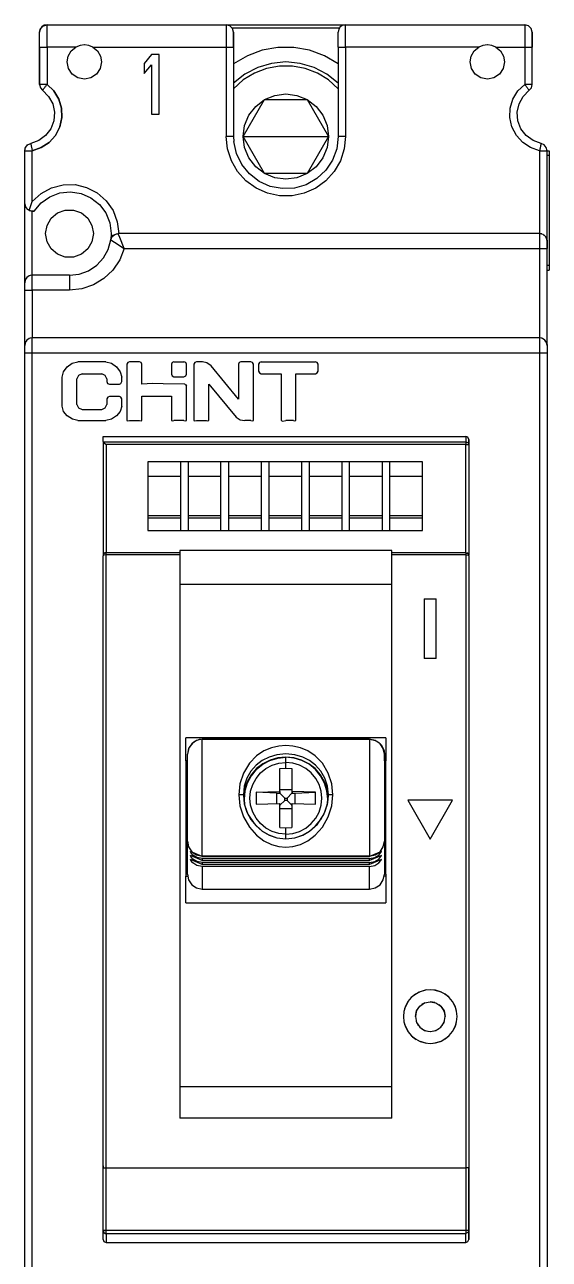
# Model space of a CAD drawing. Header units: millimetres. Extents: x 0 to 35, y 0 to 140.
# Drawn here: x 0 to 35.2, y 57.2 to 140 of the extents above; entities that cross this region are included whole.
import ezdxf

# ---------------------------------------------------------------- set-up
doc = ezdxf.new("R2010")
doc.units = ezdxf.units.MM

# ---------------------------------------------------------------- blocks, each defined once
blk = doc.blocks.new('CHINT_bea63aa660085c2e9acb152fd5084eff_FACE_0')
at = {"color": 141, "linetype": 'Continuous', "true_color": 0x40d9ff}
for p, q in [((13.9, 139.8), (21.1, 139.8)), ((3.706, 138.612), (3.706, 138.612)), ((4, 138.65), (3.989, 138.65)), ((4.308, 138.608), (4.294, 138.612)), ((21, 138.5), (21, 132.5)), ((30.706, 138.612), (30.706, 138.612)), ((31, 138.65), (30.989, 138.65)), ((31.308, 138.608), (31.294, 138.612)), ((34, 136), (34, 138.5)), ((34.5, 131.551), (34.5, 126)), ((0.304, 127.54), (0.5, 127.5)), ((0.5, 127.5), (0.636, 127.5)), ((0.5, 123.2), (0.5, 127.5)), ((34.5, 126), (6.262, 126)), ((34.645, 125.979), (34.5, 126)), ((34.861, 125.846), (34.783, 125.912)), ((34.971, 125.667), (34.895, 125.806)), ((35, 123.551), (35.15, 123.551)), ((0.217, 123.113), (0.108, 123.01)), ((0.5, 123.2), (0.356, 123.179)), ((3, 123.2), (0.5, 123.2)), ((0.116, 118.82), (0.212, 118.909)), ((34.611, 118.988), (34.611, 118.988)), ((34.861, 118.846), (34.783, 118.912)), ((34.971, 118.667), (34.895, 118.806)), ((35, 118.1), (35, 118)), ((5.443, 117.398), (3.563, 117.4)), ((6.853, 117.238), (6.853, 113.463)), ((7.693, 117.398), (7.023, 117.398)), ((7.853, 115.898), (7.853, 117.238)), ((9.833, 117.238), (9.833, 116.568)), ((10.003, 117.398), (10.673, 117.398)), ((10.843, 116.568), (10.843, 117.238)), ((11.343, 117.238), (11.343, 113.463)), ((11.903, 117.398), (11.503, 117.398)), ((15.153, 117.398), (14.483, 117.398)), ((15.323, 113.463), (15.323, 117.238)), ((15.673, 117.238), (15.673, 116.768)), ((15.843, 117.398), (19.493, 117.398)), ((19.653, 116.768), (19.653, 117.238)), ((2.503, 114.428), (2.503, 116.368)), ((3.503, 114.538), (3.503, 116.258)), ((3.843, 116.598), (5.173, 116.598)), ((5.503, 116.258), (5.503, 116.068)), ((5.673, 115.898), (6.343, 115.898)), ((6.503, 116.068), (6.503, 116.368)), ((10.003, 116.398), (10.673, 116.398)), ((6.343, 115.078), (5.673, 115.078)), ((10.843, 113.463), (10.84, 115.778)), ((5.503, 114.918), (5.503, 114.538)), ((6.503, 114.428), (6.503, 114.918)), ((3.563, 113.463), (5.443, 113.463)), ((3.843, 114.198), (5.173, 114.198)), ((7.023, 113.463), (7.693, 113.463)), ((10.673, 113.463), (10.003, 113.463)), ((11.503, 113.463), (12.173, 113.463)), ((15.153, 113.463), (14.753, 113.463)), ((18.003, 113.463), (17.5, 113.463)), ((10.45, 109.7), (8.25, 109.7)), ((13.15, 109.7), (10.95, 109.7)), ((15.85, 109.7), (13.65, 109.7)), ((18.55, 109.7), (16.35, 109.7)), ((21.25, 109.7), (19.05, 109.7)), ((23.95, 109.7), (21.75, 109.7)), ((26.65, 109.7), (24.45, 109.7)), ((8.25, 107.1), (10.45, 107.1)), ((10.45, 106.925), (8.25, 106.925)), ((10.95, 107.1), (13.15, 107.1)), ((13.15, 106.925), (10.95, 106.925)), ((13.65, 107.1), (15.85, 107.1)), ((15.85, 106.925), (13.65, 106.925)), ((16.35, 107.1), (18.55, 107.1)), ((18.55, 106.925), (16.35, 106.925)), ((19.05, 107.1), (21.25, 107.1)), ((21.25, 106.925), (19.05, 106.925)), ((21.75, 107.1), (23.95, 107.1)), ((23.95, 106.925), (21.75, 106.925)), ((24.45, 107.1), (26.65, 107.1)), ((26.65, 106.925), (24.45, 106.925)), ((5.309, 104.542), (5.266, 104.478)), ((29.691, 104.542), (29.627, 104.585)), ((29.743, 104.453), (29.734, 104.478)), ((24.6, 102.479), (10.4, 102.479)), ((26.775, 101.5), (27.575, 101.5)), ((27.575, 97.5), (26.775, 97.5)), ((24.2, 92.196), (10.8, 92.196)), ((11.9, 92.089), (23.1, 92.089)), ((23.1, 92.089), (11.9, 92.089)), ((24.1, 90.639), (24.1, 91.089)), ((17.9, 88.707), (17.1, 88.707)), ((16.872, 88.479), (17.08, 88.471)), ((16.872, 88.479), (16.872, 87.781)), ((17.423, 87.991), (17.1, 87.672)), ((17.423, 87.991), (17.423, 88.145)), ((17.423, 88.145), (17.577, 88.145)), ((17.577, 87.991), (17.423, 87.991)), ((17.577, 88.145), (17.577, 87.991)), ((17.9, 87.672), (17.577, 87.991)), ((17.92, 88.471), (18.128, 88.479)), ((18.128, 87.781), (18.128, 88.479)), ((20.35, 88.357), (20.35, 88.358)), ((17.1, 87.452), (17.9, 87.452)), ((10.9, 83.051), (10.9, 85.257)), ((24.1, 85.257), (24.1, 83.051)), ((10.9, 83.05), (10.8, 83.05)), ((24.2, 83.05), (24.1, 83.05)), ((10.8, 81.131), (24.2, 81.131)), ((27.48, 74.452), (27.177, 74.5)), ((27.938, 75.13), (27.435, 75.281)), ((28.363, 74.852), (28.152, 75.012)), ((25.667, 74.483), (25.449, 74.012)), ((26.808, 74.43), (26.59, 74.311)), ((28.901, 74.01), (28.686, 74.478)), ((25.449, 72.99), (25.664, 72.521)), ((26.225, 73.188), (26.371, 72.906)), ((27.978, 72.904), (28.125, 73.187)), ((28.682, 72.516), (28.901, 72.988)), ((25.99, 72.145), (26.237, 71.964)), ((26.589, 72.69), (26.873, 72.547)), ((27.013, 72.513), (27.211, 72.501)), ((27.476, 72.546), (27.759, 72.688)), ((26.408, 71.872), (26.922, 71.718)), ((10.4, 68.818), (24.6, 68.818)), ((24.6, 66.7), (10.4, 66.7)), ((5.25, 63.501), (5.25, 63.384)), ((29.75, 59.153), (29.75, 63.384))]:
    blk.add_line(p, q, dxfattribs=at)
for points in [[(1, 139.5), (1.067, 139.75), (1.25, 139.933), (1.5, 140)], [(1.5, 140), (1.309, 139.962), (1.146, 139.854), (1.038, 139.691), (1, 139.5)], [(1.5, 140), (13.5, 140), (21.5, 140), (33.5, 140)], [(1.5, 138.5), (1.5, 138.668), (1.5, 138.834), (1.5, 138.995), (1.5, 139.151), (1.5, 139.298), (1.5, 139.435), (1.5, 139.561), (1.5, 139.673), (1.5, 139.77), (1.5, 139.851), (1.5, 139.916), (1.5, 139.962), (1.5, 139.991), (1.5, 140)], [(14, 139.5), (13.933, 139.75), (13.75, 139.933), (13.5, 140)], [(13.5, 140), (13.5, 139.991), (13.5, 139.962), (13.5, 139.916), (13.5, 139.851), (13.5, 139.77), (13.5, 139.673), (13.5, 139.561), (13.5, 139.435), (13.5, 139.298), (13.5, 139.151), (13.5, 138.995), (13.5, 138.834), (13.5, 138.668), (13.5, 138.5)], [(21.5, 140), (21.309, 139.962), (21.146, 139.854), (21.038, 139.691), (21, 139.5)], [(21.5, 138.5), (21.5, 138.668), (21.5, 138.834), (21.5, 138.995), (21.5, 139.151), (21.5, 139.298), (21.5, 139.435), (21.5, 139.561), (21.5, 139.673), (21.5, 139.77), (21.5, 139.851), (21.5, 139.916), (21.5, 139.962), (21.5, 139.991), (21.5, 140)], [(34, 139.5), (33.933, 139.75), (33.75, 139.933), (33.5, 140)], [(33.5, 140), (33.5, 139.991), (33.5, 139.962), (33.5, 139.916), (33.5, 139.851), (33.5, 139.77), (33.5, 139.673), (33.5, 139.561), (33.5, 139.435), (33.5, 139.298), (33.5, 139.151), (33.5, 138.995), (33.5, 138.834), (33.5, 138.668), (33.5, 138.5)], [(1, 138.5), (1, 136), (1, 139.5)], [(1, 138.5), (1, 138.612), (1, 138.723), (1, 138.83), (1, 138.934), (1, 139.032), (1, 139.124), (1, 139.207), (1, 139.282), (1, 139.347), (1, 139.401), (1, 139.444), (1, 139.475), (1, 139.494), (1, 139.5)], [(1, 138.5), (1, 138.883), (1, 139.207), (1, 139.424), (1, 139.5)], [(14, 139.5), (14, 139.494), (14, 139.475), (14, 139.444), (14, 139.401), (14, 139.347), (14, 139.282), (14, 139.207), (14, 139.123), (14, 139.032), (14, 138.934), (14, 138.83), (14, 138.723), (14, 138.612), (14, 138.5)], [(14, 138.5), (14, 138.868), (14, 139.009), (14, 139.119), (14, 139.4), (14, 139.475), (14, 139.5)], [(21, 138.5), (21, 138.612), (21, 138.723), (21, 138.83), (21, 138.934), (21, 139.032), (21, 139.124), (21, 139.207), (21, 139.282), (21, 139.347), (21, 139.401), (21, 139.444), (21, 139.475), (21, 139.494), (21, 139.5)], [(21, 138.5), (21, 138.883), (21, 139.207), (21, 139.424), (21, 139.5)], [(34, 139.5), (34, 139.5), (34, 139.5), (34, 139.5), (33.999, 139.5), (33.999, 139.5), (33.999, 139.5), (33.998, 139.5), (33.998, 139.5), (33.997, 139.5), (33.997, 139.5), (33.996, 139.5), (33.995, 139.5), (33.995, 139.5), (33.994, 139.5)], [(34, 139.5), (34, 139.494), (34, 139.475), (34, 139.444), (34, 139.401), (34, 139.347), (34, 139.282), (34, 139.207), (34, 139.123), (34, 139.032), (34, 138.934), (34, 138.83), (34, 138.723), (34, 138.612), (34, 138.5)], [(34, 138.5), (34, 138.879), (34, 139.202), (34, 139.422), (34, 139.5)], [(1, 138.5), (1.038, 138.5), (1.146, 138.5), (1.5, 138.5)], [(3.432, 138.5), (1.5, 138.5), (1.5, 136)], [(2.85, 137.5), (2.92, 137.896), (3.123, 138.243), (3.432, 138.5)], [(4.568, 138.5), (4.294, 138.612), (4, 138.65), (3.706, 138.612), (3.432, 138.5)], [(4.568, 138.5), (13.5, 138.5), (13.5, 132.5)], [(4.568, 138.5), (4.877, 138.243), (5.08, 137.896), (5.15, 137.5)], [(13.5, 138.5), (13.854, 138.5), (13.962, 138.5), (14, 138.5)], [(14, 138.5), (14, 132.5), (14.015, 132.171)], [(21, 137.373), (20.082, 137.916), (19.083, 138.288), (18.033, 138.476), (16.967, 138.476), (15.917, 138.288), (14.918, 137.916), (14, 137.373)], [(21, 138.5), (21.003, 138.5), (21.013, 138.5), (21.028, 138.5), (21.05, 138.5), (21.077, 138.5), (21.109, 138.5), (21.146, 138.5), (21.188, 138.5), (21.234, 138.5), (21.283, 138.5), (21.335, 138.5), (21.389, 138.5), (21.444, 138.5), (21.5, 138.5)], [(30.432, 138.5), (21.5, 138.5), (21.5, 132.5)], [(29.85, 137.5), (29.92, 137.896), (30.123, 138.243), (30.432, 138.5)], [(31.568, 138.5), (31.294, 138.612), (31, 138.65), (30.706, 138.612), (30.432, 138.5)], [(31.568, 138.5), (33.5, 138.5), (33.5, 136)], [(31.568, 138.5), (31.877, 138.243), (32.08, 137.896), (32.15, 137.5)], [(33.5, 138.5), (33.854, 138.5), (33.962, 138.5), (34, 138.5)], [(5.15, 137.5), (5.062, 137.06), (4.813, 136.687), (4.44, 136.438), (4, 136.35), (3.56, 136.438), (3.187, 136.687), (2.938, 137.06), (2.85, 137.5)], [(8.5, 134), (9, 134), (9, 138), (8.5, 138), (8, 137.404), (8, 136.723), (8.5, 137.319), (8.5, 134)], [(21, 136.071), (20.247, 136.678), (19.39, 137.129), (18.463, 137.406), (17.5, 137.5), (16.537, 137.406), (15.61, 137.129), (14.753, 136.678), (14, 136.071)], [(32.15, 137.5), (32.062, 137.06), (31.813, 136.687), (31.44, 136.438), (31, 136.35), (30.56, 136.438), (30.187, 136.687), (29.938, 137.06), (29.85, 137.5)], [(21, 135.711), (20.353, 136.298), (19.61, 136.756), (18.795, 137.07), (17.937, 137.23), (17.063, 137.23), (16.205, 137.07), (15.39, 136.756), (14.647, 136.298), (14, 135.711)], [(0.5, 131.551), (1.102, 131.756), (1.633, 132.107), (2.058, 132.58), (2.35, 133.146), (2.489, 133.767), (2.467, 134.403), (2.286, 135.012), (1.956, 135.557), (1.5, 136)], [(1.5, 136), (1.956, 135.557), (2.286, 135.012), (2.467, 134.403), (2.489, 133.767), (2.35, 133.146), (2.058, 132.58), (1.633, 132.107), (1.102, 131.756), (0.5, 131.551)], [(1.5, 136), (1.444, 136), (1.389, 136), (1.335, 136), (1.283, 136), (1.234, 136), (1.188, 136), (1.146, 136), (1.109, 136), (1.077, 136), (1.05, 136), (1.028, 136), (1.013, 136), (1.003, 136), (1, 136)], [(1, 136), (1.053, 135.776), (1.2, 135.6)], [(1.2, 135.6), (1.202, 135.603), (1.208, 135.61), (1.217, 135.622), (1.23, 135.64), (1.246, 135.661), (1.265, 135.687), (1.288, 135.717), (1.313, 135.751), (1.34, 135.787), (1.37, 135.826), (1.401, 135.868), (1.433, 135.911), (1.466, 135.955), (1.5, 136)], [(34.5, 131.551), (33.898, 131.756), (33.367, 132.107), (32.942, 132.58), (32.65, 133.146), (32.511, 133.767), (32.533, 134.403), (32.714, 135.012), (33.044, 135.557), (33.5, 136)], [(34, 136), (33.997, 136), (33.987, 136), (33.972, 136), (33.95, 136), (33.923, 136), (33.891, 136), (33.854, 136), (33.812, 136), (33.766, 136), (33.717, 136), (33.665, 136), (33.611, 136), (33.556, 136), (33.5, 136)], [(33.5, 136), (33.534, 135.955), (33.567, 135.911), (33.599, 135.868), (33.63, 135.826), (33.66, 135.787), (33.687, 135.751), (33.712, 135.717), (33.735, 135.687), (33.754, 135.661), (33.77, 135.64), (33.783, 135.622), (33.792, 135.61), (33.798, 135.603), (33.8, 135.6)], [(33.8, 135.6), (33.947, 135.776), (34, 136)], [(1.2, 135.6), (1.604, 135.195), (1.877, 134.692), (1.996, 134.132), (1.951, 133.561), (1.747, 133.027), (1.4, 132.572), (0.939, 132.234), (0.4, 132.04)], [(14.64, 132.5), (16.07, 134.977), (18.93, 134.977), (20.36, 132.5)], [(14.64, 132.5), (14.737, 133.24), (15.023, 133.93), (15.478, 134.522), (16.07, 134.977)], [(16.07, 134.977), (16.76, 135.263), (17.5, 135.36), (18.24, 135.263), (18.93, 134.977)], [(18.93, 134.977), (19.522, 134.522), (19.977, 133.93), (20.263, 133.24), (20.36, 132.5)], [(34.6, 132.04), (34.061, 132.234), (33.6, 132.572), (33.253, 133.027), (33.049, 133.561), (33.004, 134.132), (33.123, 134.692), (33.396, 135.195), (33.8, 135.6)], [(21.5, 132.5), (21.413, 131.668), (21.154, 130.873), (20.736, 130.149), (20.177, 129.527), (19.5, 129.036), (18.736, 128.696), (17.918, 128.522), (17.082, 128.522), (16.264, 128.696), (15.5, 129.036), (14.823, 129.527), (14.264, 130.149), (13.846, 130.873), (13.587, 131.668), (13.5, 132.5)], [(14, 132.5), (13.997, 132.5), (13.987, 132.5), (13.972, 132.5), (13.95, 132.5), (13.923, 132.5), (13.891, 132.5), (13.854, 132.5), (13.812, 132.5), (13.766, 132.5), (13.717, 132.5), (13.665, 132.5), (13.611, 132.5), (13.556, 132.5), (13.5, 132.5)], [(21, 132.5), (20.904, 131.687), (20.622, 130.918), (20.17, 130.236), (19.571, 129.678), (18.859, 129.274), (18.072, 129.047), (17.255, 129.009), (16.45, 129.161), (15.703, 129.496), (15.055, 129.996), (14.54, 130.632), (14.187, 131.371), (14.015, 132.171)], [(20.36, 132.5), (18.93, 130.023), (16.07, 130.023), (14.64, 132.5)], [(14.64, 132.5), (17.5, 132.5), (20.36, 132.5)], [(16.07, 130.023), (15.478, 130.478), (15.023, 131.07), (14.737, 131.76), (14.64, 132.5)], [(20.36, 132.5), (20.263, 131.76), (19.977, 131.07), (19.522, 130.478), (18.93, 130.023)], [(21.5, 132.5), (21.444, 132.5), (21.389, 132.5), (21.335, 132.5), (21.283, 132.5), (21.234, 132.5), (21.188, 132.5), (21.146, 132.5), (21.109, 132.5), (21.077, 132.5), (21.05, 132.5), (21.028, 132.5), (21.013, 132.5), (21.003, 132.5), (21, 132.5)], [(0, 131.551), (0.051, 131.771), (0.194, 131.946), (0.4, 132.04)], [(0, 131.551), (0.029, 131.718), (0.113, 131.867), (0.241, 131.978), (0.4, 132.04)], [(0.4, 132.04), (0.401, 132.037), (0.403, 132.028), (0.406, 132.013), (0.41, 131.992), (0.415, 131.965), (0.422, 131.934), (0.429, 131.897), (0.438, 131.856), (0.447, 131.811), (0.457, 131.763), (0.467, 131.712), (0.478, 131.66), (0.489, 131.605), (0.5, 131.551)], [(34.6, 132.04), (34.599, 132.037), (34.597, 132.028), (34.594, 132.013), (34.59, 131.992), (34.585, 131.965), (34.578, 131.934), (34.571, 131.897), (34.562, 131.856), (34.553, 131.811), (34.543, 131.763), (34.533, 131.712), (34.522, 131.66), (34.511, 131.605), (34.5, 131.551)], [(35, 131.551), (34.949, 131.771), (34.806, 131.946), (34.6, 132.04)], [(0.02, 118.641), (0, 118.5), (0, 122.2), (0, 122.2), (0, 122.7), (0, 128), (0, 131.551), (0, 131.551)], [(0, 131.551), (0.038, 131.551), (0.146, 131.551), (0.5, 131.551)], [(0.5, 127.5), (0.304, 127.54), (0.5, 128.154), (0.5, 131.551)], [(0.5, 131.551), (0.5, 131.551), (0.5, 131.551), (0.5, 131.551), (0.5, 131.551), (0.5, 131.551), (0.5, 131.551)], [(34.5, 131.551), (34.556, 131.551), (34.611, 131.551), (34.665, 131.551), (34.717, 131.551), (34.766, 131.551), (34.812, 131.551), (34.854, 131.551), (34.891, 131.551), (34.923, 131.551), (34.95, 131.551), (34.972, 131.551), (34.987, 131.551), (34.997, 131.551), (35, 131.551)], [(34.979, 125.643), (35, 125.5), (35, 131.551), (35.15, 131.551)], [(35, 131.251), (35.15, 131.251), (35.15, 123.851), (35, 123.851)], [(35.15, 131.551), (35.15, 131.549), (35.15, 131.543), (35.15, 131.534), (35.15, 131.521), (35.15, 131.505), (35.15, 131.485), (35.15, 131.463), (35.15, 131.438), (35.15, 131.41), (35.15, 131.381), (35.15, 131.35), (35.15, 131.317), (35.15, 131.284), (35.15, 131.251)], [(18.93, 130.023), (18.24, 129.737), (17.5, 129.64), (16.76, 129.737), (16.07, 130.023)], [(0.5, 128.154), (1.092, 128.692), (1.796, 129.072), (2.571, 129.272), (3.371, 129.279), (4.149, 129.094), (4.86, 128.726), (5.461, 128.198), (5.918, 127.542), (6.203, 126.794), (6.3, 126)], [(0.636, 127.5), (1.096, 128.053), (1.682, 128.47), (2.355, 128.725), (3.07, 128.799), (3.781, 128.689), (4.44, 128.401), (5.005, 127.955), (5.436, 127.38), (5.708, 126.713), (5.8, 126)], [(0.304, 127.54), (0.088, 127.717), (0, 128)], [(0, 128), (0.06, 127.763), (0.212, 127.591)], [(0.636, 127.5), (0.598, 127.5), (0.5, 127.5)], [(1.4, 126), (1.496, 126.547), (1.774, 127.028), (2.2, 127.386), (2.722, 127.576), (3.278, 127.576), (3.8, 127.386), (4.226, 127.028), (4.504, 126.547), (4.6, 126)], [(4.6, 126), (4.504, 125.453), (4.226, 124.972), (3.8, 124.614), (3.278, 124.424), (2.722, 124.424), (2.2, 124.614), (1.774, 124.972), (1.496, 125.453), (1.4, 126)], [(5.8, 126), (5.768, 125.576), (5.813, 125.721)], [(5.768, 125.576), (5.795, 125.68), (5.936, 125.88), (6.156, 125.989), (6.262, 126)], [(5.768, 125.576), (5.856, 125.793), (6.034, 125.945), (6.262, 126)], [(6.666, 125), (6.378, 125.725), (6.292, 125.93), (6.262, 126)], [(35, 125.5), (34.933, 125.75), (34.75, 125.933), (34.5, 126)], [(34.5, 126), (34.5, 125.994), (34.5, 125.975), (34.5, 125.944), (34.5, 125.901), (34.5, 125.847), (34.5, 125.782), (34.5, 125.707), (34.5, 125.623), (34.5, 125.532), (34.5, 125.434), (34.5, 125.33), (34.5, 125.223), (34.5, 125.112), (34.5, 125)], [(3, 123.2), (3.656, 123.278), (4.275, 123.507), (4.824, 123.875), (5.271, 124.362), (5.591, 124.939), (5.768, 125.576)], [(6.666, 125), (6.364, 124.233), (5.904, 123.549), (5.307, 122.98), (4.601, 122.554), (3.82, 122.289), (3, 122.2)], [(5.768, 125.576), (5.833, 125.539), (6.024, 125.428), (6.666, 125)], [(6.666, 125), (34.5, 125), (34.5, 119)], [(34.5, 125), (34.854, 125), (34.962, 125), (35, 125)], [(34.979, 118.643), (35, 118.5), (35, 125), (35, 125)], [(35, 125.5), (35, 125.497), (35, 125.487), (35, 125.472), (35, 125.45), (35, 125.423), (35, 125.391), (35, 125.354), (35, 125.312), (35, 125.266), (35, 125.217), (35, 125.165), (35, 125.111), (35, 125.056), (35, 125)], [(35, 125), (35, 125.354), (35, 125.462), (35, 125.5)], [(35.15, 123.851), (35.15, 123.817), (35.15, 123.784), (35.15, 123.751), (35.15, 123.72), (35.15, 123.691), (35.15, 123.663), (35.15, 123.638), (35.15, 123.616), (35.15, 123.596), (35.15, 123.58), (35.15, 123.567), (35.15, 123.558), (35.15, 123.552), (35.15, 123.551)], [(0.5, 123.2), (0.309, 123.162), (0.146, 123.054), (0.038, 122.891), (0, 122.7)], [(0.105, 123.006), (0.029, 122.867), (0, 122.7)], [(0, 122.2), (0, 122.256), (0, 122.311), (0, 122.365), (0, 122.417), (0, 122.466), (0, 122.512), (0, 122.554), (0, 122.591), (0, 122.623), (0, 122.65), (0, 122.672), (0, 122.687), (0, 122.697), (0, 122.7)], [(0, 122.2), (0, 122.554), (0, 122.663), (0, 122.7)], [(0.5, 122.2), (0.5, 122.312), (0.5, 122.423), (0.5, 122.53), (0.5, 122.634), (0.5, 122.732), (0.5, 122.823), (0.5, 122.907), (0.5, 122.982), (0.5, 123.047), (0.5, 123.101), (0.5, 123.144), (0.5, 123.175), (0.5, 123.194), (0.5, 123.2)], [(3, 123.2), (3, 123.194), (3, 123.175), (3, 123.144), (3, 123.101), (3, 123.047), (3, 122.982), (3, 122.907), (3, 122.823), (3, 122.732), (3, 122.634), (3, 122.53), (3, 122.423), (3, 122.312), (3, 122.2)], [(0, 122.2), (0.038, 122.2), (0.146, 122.2), (0.5, 122.2)], [(3, 122.2), (0.5, 122.2), (0.5, 119)], [(0.5, 119), (0.309, 118.962), (0.146, 118.854), (0.038, 118.691), (0, 118.5)], [(0, 118), (0, 118.056), (0, 118.111), (0, 118.165), (0, 118.217), (0, 118.266), (0, 118.312), (0, 118.354), (0, 118.391), (0, 118.423), (0, 118.45), (0, 118.472), (0, 118.487), (0, 118.497), (0, 118.5)], [(0, 118), (0, 118.354), (0, 118.462), (0, 118.5)], [(34.645, 118.979), (34.5, 119), (0.5, 119), (0.359, 118.98)], [(0.5, 118), (0.5, 118.112), (0.5, 118.223), (0.5, 118.33), (0.5, 118.434), (0.5, 118.532), (0.5, 118.623), (0.5, 118.707), (0.5, 118.782), (0.5, 118.847), (0.5, 118.901), (0.5, 118.944), (0.5, 118.975), (0.5, 118.994), (0.5, 119)], [(35, 118.5), (34.962, 118.691), (34.854, 118.854), (34.691, 118.962), (34.5, 119)], [(34.5, 119), (34.5, 118.994), (34.5, 118.975), (34.5, 118.944), (34.5, 118.901), (34.5, 118.847), (34.5, 118.782), (34.5, 118.707), (34.5, 118.623), (34.5, 118.532), (34.5, 118.434), (34.5, 118.33), (34.5, 118.223), (34.5, 118.112), (34.5, 118)], [(35, 118.5), (35, 118.497), (35, 118.487), (35, 118.472), (35, 118.45), (35, 118.423), (35, 118.391), (35, 118.354), (35, 118.312), (35, 118.266), (35, 118.217), (35, 118.165), (35, 118.111), (35, 118.056), (35, 118)], [(0, 22), (0, 118), (0, 118)], [(0, 118), (0.038, 118), (0.146, 118), (0.5, 118)], [(0.5, 118), (34.5, 118), (34.5, 22), (0.5, 22), (0.5, 118)], [(34.5, 118), (34.556, 118), (34.611, 118), (34.665, 118), (34.717, 118), (34.766, 118), (34.812, 118), (34.854, 118), (34.891, 118), (34.923, 118), (34.95, 118), (34.972, 118), (34.987, 118), (34.997, 118), (35, 118)], [(35, 118), (35, 22), (35, 22), (35, 17.8), (35, 17.8), (35, 21.5), (34.98, 21.359)], [(2.503, 116.368), (2.6, 116.737), (2.849, 117.069), (3.19, 117.308), (3.563, 117.4)], [(5.443, 117.398), (5.817, 117.306), (6.158, 117.067), (6.407, 116.736), (6.503, 116.368)], [(7.023, 117.398), (6.909, 117.347), (6.853, 117.238)], [(7.853, 117.238), (7.801, 117.346), (7.693, 117.398)], [(10.003, 117.398), (9.889, 117.347), (9.833, 117.238)], [(10.843, 117.238), (10.787, 117.347), (10.673, 117.398)], [(11.503, 117.398), (11.395, 117.346), (11.343, 117.238)], [(12.483, 117.128), (12.208, 117.331), (11.903, 117.398)], [(14.323, 117.238), (14.323, 114.888), (12.483, 117.128)], [(14.483, 117.398), (14.375, 117.346), (14.323, 117.238)], [(15.323, 117.238), (15.267, 117.346), (15.153, 117.398)], [(15.843, 117.398), (15.729, 117.347), (15.673, 117.238)], [(15.673, 116.768), (15.728, 116.653), (15.843, 116.598)], [(19.653, 117.238), (19.601, 117.346), (19.493, 117.398)], [(19.493, 116.598), (19.602, 116.653), (19.653, 116.768)], [(3.843, 116.598), (3.613, 116.488), (3.503, 116.258)], [(5.503, 116.258), (5.397, 116.487), (5.173, 116.598)], [(5.503, 116.068), (5.558, 115.952), (5.673, 115.898)], [(6.343, 115.898), (6.452, 115.953), (6.503, 116.068)], [(10.723, 115.898), (9.288, 115.933), (8.57, 115.943), (7.853, 115.898)], [(9.833, 116.568), (9.888, 116.452), (10.003, 116.398)], [(10.673, 116.398), (10.788, 116.453), (10.843, 116.568)], [(10.723, 115.898), (10.803, 115.859), (10.84, 115.778)], [(12.343, 113.463), (12.343, 115.908), (14.173, 113.678)], [(15.843, 116.598), (17.173, 116.598), (17.173, 113.463)], [(18.163, 113.463), (18.163, 116.598), (19.493, 116.598)], [(5.673, 115.078), (5.559, 115.027), (5.503, 114.918)], [(6.503, 114.918), (6.451, 115.025), (6.343, 115.078)], [(7.853, 113.463), (7.853, 115.098), (9.833, 115.098), (9.833, 113.463)], [(3.563, 113.463), (3.196, 113.547), (2.854, 113.766), (2.602, 114.075), (2.503, 114.428)], [(3.503, 114.538), (3.613, 114.308), (3.843, 114.198)], [(5.173, 114.198), (5.397, 114.308), (5.503, 114.538)], [(6.503, 114.428), (6.405, 114.075), (6.152, 113.766), (5.81, 113.547), (5.443, 113.463)], [(6.853, 113.463), (6.917, 113.442), (7.023, 113.463)], [(7.693, 113.463), (7.793, 113.443), (7.853, 113.463)], [(9.833, 113.463), (9.897, 113.442), (10.003, 113.463)], [(10.673, 113.463), (10.779, 113.442), (10.843, 113.463)], [(11.343, 113.463), (11.403, 113.443), (11.503, 113.463)], [(12.173, 113.463), (12.279, 113.442), (12.343, 113.463)], [(14.173, 113.678), (14.435, 113.511), (14.753, 113.463)], [(15.153, 113.463), (15.259, 113.442), (15.323, 113.463)], [(17.173, 113.463), (17.296, 113.422), (17.5, 113.463)], [(18.003, 113.463), (18.103, 113.443), (18.163, 113.463)], [(5.25, 112.054), (5.25, 112.402), (29.55, 112.402), (29.55, 112.04)], [(5.25, 112.054), (5.25, 104.453), (5.257, 104.453)], [(5.25, 112.054), (5.257, 112.04), (29.55, 112.04)], [(5.257, 112.04), (5.328, 111.969), (5.45, 111.847)], [(29.55, 104.6), (29.55, 111.847), (5.45, 111.847), (5.45, 104.6)], [(29.75, 112.195), (29.692, 112.341), (29.55, 112.402)], [(29.55, 112.04), (29.691, 111.983), (29.75, 111.847)], [(29.55, 112.04), (29.55, 112.034), (29.55, 112.027), (29.55, 112.018), (29.55, 112.007), (29.55, 111.996), (29.55, 111.983), (29.55, 111.968), (29.55, 111.953), (29.55, 111.937), (29.55, 111.92), (29.55, 111.902), (29.55, 111.884), (29.55, 111.865), (29.55, 111.847)], [(29.55, 111.847), (29.554, 111.847), (29.557, 111.847), (29.561, 111.847), (29.564, 111.847), (29.568, 111.847), (29.572, 111.847), (29.575, 111.847), (29.579, 111.847), (29.582, 111.847), (29.586, 111.847), (29.59, 111.847), (29.593, 111.847), (29.597, 111.847), (29.6, 111.847)], [(29.6, 111.847), (29.618, 111.847), (29.635, 111.847), (29.652, 111.847), (29.668, 111.847), (29.682, 111.847), (29.696, 111.847), (29.708, 111.847), (29.719, 111.847), (29.728, 111.847), (29.736, 111.847), (29.742, 111.847), (29.746, 111.847), (29.749, 111.847), (29.75, 111.847)], [(29.75, 111.847), (29.75, 104.453), (29.743, 104.453)], [(29.75, 111.847), (29.75, 112.195), (29.75, 104.453)], [(26.65, 110.7), (8.25, 110.7), (8.25, 106.1), (26.65, 106.1), (26.65, 110.7)], [(10.45, 110.7), (10.45, 108.4), (10.45, 106.1)], [(10.95, 110.7), (10.95, 108.4), (10.95, 106.1)], [(13.15, 106.1), (13.15, 108.4), (13.15, 110.7)], [(13.65, 110.7), (13.65, 108.4), (13.65, 106.1)], [(15.85, 110.7), (15.85, 108.4), (15.85, 106.1)], [(16.35, 110.7), (16.35, 108.4), (16.35, 106.1)], [(18.55, 110.7), (18.55, 108.4), (18.55, 106.1)], [(19.05, 110.7), (19.05, 108.4), (19.05, 106.1)], [(21.25, 110.7), (21.25, 108.4), (21.25, 106.1)], [(21.75, 110.7), (21.75, 108.4), (21.75, 106.1)], [(23.95, 110.7), (23.95, 108.4), (23.95, 106.1)], [(24.45, 110.7), (24.45, 108.4), (24.45, 106.1)], [(5.394, 104.592), (5.29, 104.52), (5.25, 104.4)], [(10.4, 104.458), (5.45, 104.458), (5.309, 104.441), (5.25, 104.4)], [(5.25, 63.384), (5.25, 66.244), (5.25, 69.135), (5.25, 72.053), (5.25, 74.993), (5.25, 77.948), (5.25, 80.915), (5.25, 83.887), (5.25, 86.86), (5.25, 89.827), (5.25, 92.784), (5.25, 95.725), (5.25, 98.644), (5.25, 101.538), (5.25, 104.4)], [(5.374, 104.585), (5.45, 104.6), (5.394, 104.592)], [(29.55, 104.6), (24.6, 104.6), (24.6, 104.743), (10.4, 104.743), (10.4, 104.6), (5.45, 104.6)], [(5.45, 104.458), (5.45, 104.475), (5.45, 104.492), (5.45, 104.508), (5.45, 104.523), (5.45, 104.536), (5.45, 104.549), (5.45, 104.561), (5.45, 104.571), (5.45, 104.58), (5.45, 104.587), (5.45, 104.593), (5.45, 104.597), (5.45, 104.599), (5.45, 104.6)], [(5.45, 84), (5.45, 85.483), (5.45, 86.965), (5.45, 88.445), (5.45, 89.924), (5.45, 91.4), (5.45, 92.873), (5.45, 94.342), (5.45, 95.806), (5.45, 97.265), (5.45, 98.718), (5.45, 100.164), (5.45, 101.604), (5.45, 103.035), (5.45, 104.458)], [(10.4, 104.6), (10.4, 104.599), (10.4, 104.597), (10.4, 104.593), (10.4, 104.587), (10.4, 104.58), (10.4, 104.571), (10.4, 104.561), (10.4, 104.549), (10.4, 104.536), (10.4, 104.523), (10.4, 104.508), (10.4, 104.492), (10.4, 104.475), (10.4, 104.458)], [(10.4, 104.458), (10.4, 103.035), (10.4, 101.604), (10.4, 100.164), (10.4, 98.718), (10.4, 97.265), (10.4, 95.806), (10.4, 94.342), (10.4, 92.873), (10.4, 91.4), (10.4, 89.924), (10.4, 88.445), (10.4, 86.965), (10.4, 85.483), (10.4, 84)], [(24.6, 104.458), (24.6, 104.475), (24.6, 104.492), (24.6, 104.508), (24.6, 104.523), (24.6, 104.536), (24.6, 104.549), (24.6, 104.561), (24.6, 104.571), (24.6, 104.58), (24.6, 104.587), (24.6, 104.593), (24.6, 104.597), (24.6, 104.599), (24.6, 104.6)], [(29.606, 104.456), (29.55, 104.458), (24.6, 104.458)], [(24.6, 84), (24.6, 85.483), (24.6, 86.965), (24.6, 88.445), (24.6, 89.924), (24.6, 91.4), (24.6, 92.873), (24.6, 94.342), (24.6, 95.806), (24.6, 97.265), (24.6, 98.718), (24.6, 100.164), (24.6, 101.604), (24.6, 103.035), (24.6, 104.458)], [(29.55, 104.6), (29.691, 104.541), (29.75, 104.4), (29.75, 104.4)], [(29.55, 104.6), (29.55, 104.599), (29.55, 104.597), (29.55, 104.593), (29.55, 104.587), (29.55, 104.58), (29.55, 104.571), (29.55, 104.561), (29.55, 104.549), (29.55, 104.536), (29.55, 104.523), (29.55, 104.508), (29.55, 104.492), (29.55, 104.475), (29.55, 104.458)], [(29.55, 104.458), (29.55, 103.035), (29.55, 101.604), (29.55, 100.164), (29.55, 98.718), (29.55, 97.265), (29.55, 95.806), (29.55, 94.342), (29.55, 92.873), (29.55, 91.4), (29.55, 89.924), (29.55, 88.445), (29.55, 86.965), (29.55, 85.483), (29.55, 84)], [(29.606, 104.456), (29.71, 104.435), (29.75, 104.4)], [(29.75, 104.4), (29.75, 101.538), (29.75, 98.644), (29.75, 95.725), (29.75, 92.784), (29.75, 89.827), (29.75, 86.86), (29.75, 83.887), (29.75, 80.915), (29.75, 77.948), (29.75, 74.993), (29.75, 72.053), (29.75, 69.135), (29.75, 66.244), (29.75, 63.384)], [(26.775, 101.5), (26.775, 101.216), (26.775, 100.932), (26.775, 100.647), (26.775, 100.363), (26.775, 100.078), (26.775, 99.792), (26.775, 99.507), (26.775, 99.221), (26.775, 98.935), (26.775, 98.648), (26.775, 98.361), (26.775, 98.075), (26.775, 97.787), (26.775, 97.5)], [(27.575, 97.5), (27.575, 97.787), (27.575, 98.075), (27.575, 98.361), (27.575, 98.648), (27.575, 98.935), (27.575, 99.221), (27.575, 99.507), (27.575, 99.792), (27.575, 100.078), (27.575, 100.363), (27.575, 100.647), (27.575, 100.932), (27.575, 101.216), (27.575, 101.5)], [(10.8, 90.639), (10.8, 90.675), (10.8, 90.724), (10.8, 90.788), (10.8, 90.864), (10.8, 90.954), (10.8, 91.055), (10.8, 91.168), (10.8, 91.291), (10.8, 91.424), (10.8, 91.565), (10.8, 91.714), (10.8, 91.87), (10.8, 92.031), (10.8, 92.196)], [(11.9, 92.089), (11.69, 92.067), (11.439, 91.977), (11.263, 91.86), (10.995, 91.515), (10.9, 91.089)], [(11.9, 92.089), (11.517, 92.012), (11.193, 91.796), (10.976, 91.471), (10.9, 91.089)], [(11.9, 84.261), (11.9, 84.427), (11.9, 84.772), (11.9, 85.277), (11.9, 85.919), (11.9, 86.667), (11.9, 87.487), (11.9, 88.339), (11.9, 89.183), (11.9, 89.979), (11.9, 90.689), (11.9, 91.279), (11.9, 91.722), (11.9, 91.996), (11.9, 92.089)], [(11.9, 92.089), (11.9, 92.089), (11.9, 92.089), (11.9, 92.089), (11.9, 92.089), (11.9, 92.089), (11.9, 92.089), (11.9, 92.089), (11.9, 92.089), (11.9, 92.089), (11.9, 92.089), (11.9, 92.089), (11.9, 92.089), (11.9, 92.089), (11.9, 92.089)], [(23.1, 92.089), (23.326, 92.063), (23.54, 91.987), (23.719, 91.875), (23.879, 91.716), (24, 91.526), (24.075, 91.313), (24.1, 91.089)], [(23.1, 92.089), (23.1, 92.089), (23.1, 92.089), (23.1, 92.089), (23.1, 92.089), (23.1, 92.089), (23.1, 92.089), (23.1, 92.089), (23.1, 92.089), (23.1, 92.089), (23.1, 92.089), (23.1, 92.089), (23.1, 92.089), (23.1, 92.089), (23.1, 92.089)], [(23.1, 92.089), (23.1, 91.996), (23.1, 91.722), (23.1, 91.279), (23.1, 90.689), (23.1, 89.979), (23.1, 89.183), (23.1, 88.339), (23.1, 87.487), (23.1, 86.667), (23.1, 85.919), (23.1, 85.277), (23.1, 84.772), (23.1, 84.427), (23.1, 84.261)], [(24.1, 91.089), (24.024, 91.471), (23.807, 91.796), (23.483, 92.012), (23.1, 92.089)], [(24.2, 92.196), (24.2, 92.031), (24.2, 91.87), (24.2, 91.714), (24.2, 91.565), (24.2, 91.424), (24.2, 91.291), (24.2, 91.168), (24.2, 91.055), (24.2, 90.954), (24.2, 90.864), (24.2, 90.788), (24.2, 90.724), (24.2, 90.675), (24.2, 90.639)], [(10.9, 85.257), (10.9, 85.381), (10.9, 85.637), (10.9, 86.014), (10.9, 86.492), (10.9, 87.05), (10.9, 87.661), (10.9, 88.295), (10.9, 88.924), (10.9, 89.517), (10.9, 90.046), (10.9, 90.486), (10.9, 90.816), (10.9, 91.02), (10.9, 91.089)], [(10.9, 91.089), (10.9, 91.089), (10.9, 91.089), (10.9, 91.089), (10.9, 91.089), (10.9, 91.089), (10.9, 91.089), (10.9, 91.089), (10.9, 91.089), (10.9, 91.089), (10.9, 91.089), (10.9, 91.089), (10.9, 91.089), (10.9, 91.089), (10.9, 91.089)], [(20.65, 88.374), (20.576, 89.104), (20.344, 89.823), (19.947, 90.486), (19.466, 90.981), (18.971, 91.312), (18.471, 91.524), (17.973, 91.64), (17.5, 91.676), (17.026, 91.64), (16.529, 91.524), (16.029, 91.311), (15.534, 90.981), (15.053, 90.486), (14.656, 89.822), (14.424, 89.104), (14.35, 88.374)], [(20.35, 88.358), (20.288, 88.947), (20.11, 89.488), (19.839, 89.959), (19.495, 90.35), (19.09, 90.661), (18.628, 90.896), (18.099, 91.05), (17.5, 91.108), (16.901, 91.05), (16.372, 90.896), (15.91, 90.661), (15.505, 90.35), (15.161, 89.959), (14.89, 89.488), (14.712, 88.947), (14.65, 88.358)], [(24.1, 91.089), (24.1, 91.089), (24.1, 91.089), (24.1, 91.089), (24.1, 91.089), (24.1, 91.089), (24.1, 91.089), (24.1, 91.089), (24.1, 91.089), (24.1, 91.089), (24.1, 91.089), (24.1, 91.089), (24.1, 91.089), (24.1, 91.089), (24.1, 91.089)], [(24.1, 91.089), (24.1, 91.02), (24.1, 90.816), (24.1, 90.486), (24.1, 90.046), (24.1, 89.517), (24.1, 88.924), (24.1, 88.295), (24.1, 87.661), (24.1, 87.05), (24.1, 86.492), (24.1, 86.014), (24.1, 85.637), (24.1, 85.381), (24.1, 85.257)], [(10.9, 90.639), (10.8, 90.639), (10.8, 83.05)], [(20.346, 88.208), (20.267, 88.741), (20.088, 89.25), (19.816, 89.716), (19.461, 90.123), (19.036, 90.455), (18.556, 90.701), (18.038, 90.853), (17.5, 90.904), (16.962, 90.853), (16.444, 90.701), (15.964, 90.455), (15.539, 90.123), (15.184, 89.716), (14.912, 89.25), (14.733, 88.741), (14.654, 88.208)], [(14.7, 88.088), (14.754, 88.634), (14.913, 89.159), (15.172, 89.643), (15.52, 90.067), (15.945, 90.415), (16.429, 90.673), (16.954, 90.832), (17.5, 90.886)], [(17.5, 90.885), (16.954, 90.831), (16.428, 90.672), (15.944, 90.413), (15.52, 90.066), (15.172, 89.642), (14.913, 89.158), (14.754, 88.634), (14.7, 88.088)], [(17.5, 85.731), (17.03, 85.778), (16.579, 85.914), (16.163, 86.137), (15.798, 86.435), (15.499, 86.8), (15.276, 87.215), (15.139, 87.666), (15.093, 88.135), (15.139, 88.604), (15.276, 89.055), (15.499, 89.471), (15.798, 89.835), (16.163, 90.134), (16.579, 90.356), (17.03, 90.493), (17.5, 90.539)], [(20.3, 88.088), (20.246, 88.634), (20.087, 89.159), (19.828, 89.643), (19.48, 90.067), (19.055, 90.415), (18.571, 90.673), (18.046, 90.832), (17.5, 90.886)], [(17.5, 90.539), (17.5, 90.585), (17.5, 90.628), (17.5, 90.668), (17.5, 90.705), (17.5, 90.738), (17.5, 90.769), (17.5, 90.796), (17.5, 90.82), (17.5, 90.84), (17.5, 90.856), (17.5, 90.869), (17.5, 90.879), (17.5, 90.884), (17.5, 90.886)], [(17.5, 90.886), (17.5, 90.886), (17.5, 90.886), (17.5, 90.886), (17.5, 90.886), (17.5, 90.886), (17.5, 90.886), (17.5, 90.886), (17.5, 90.886), (17.5, 90.885), (17.5, 90.885), (17.5, 90.885), (17.5, 90.885), (17.5, 90.885), (17.5, 90.885)], [(20.3, 88.088), (20.246, 88.634), (20.087, 89.158), (19.828, 89.642), (19.48, 90.066), (19.056, 90.413), (18.572, 90.672), (18.046, 90.831), (17.5, 90.885)], [(17.5, 85.731), (17.97, 85.778), (18.421, 85.914), (18.837, 86.137), (19.202, 86.435), (19.501, 86.8), (19.724, 87.215), (19.861, 87.666), (19.907, 88.135), (19.861, 88.604), (19.724, 89.055), (19.501, 89.471), (19.202, 89.835), (18.837, 90.134), (18.421, 90.356), (17.97, 90.493), (17.5, 90.539)], [(17.5, 90.149), (17.5, 90.179), (17.5, 90.208), (17.5, 90.237), (17.5, 90.266), (17.5, 90.294), (17.5, 90.322), (17.5, 90.35), (17.5, 90.378), (17.5, 90.406), (17.5, 90.433), (17.5, 90.46), (17.5, 90.486), (17.5, 90.513), (17.5, 90.539)], [(24.2, 83.05), (24.2, 90.639), (24.1, 90.639)], [(17.1, 90.132), (17.5, 90.149), (17.9, 90.132)], [(17.1, 88.601), (17.1, 88.719), (17.1, 88.837), (17.1, 88.953), (17.1, 89.068), (17.1, 89.182), (17.1, 89.295), (17.1, 89.406), (17.1, 89.516), (17.1, 89.623), (17.1, 89.729), (17.1, 89.833), (17.1, 89.935), (17.1, 90.035), (17.1, 90.132)], [(17.9, 90.132), (17.9, 90.035), (17.9, 89.935), (17.9, 89.833), (17.9, 89.729), (17.9, 89.623), (17.9, 89.516), (17.9, 89.406), (17.9, 89.295), (17.9, 89.182), (17.9, 89.068), (17.9, 88.953), (17.9, 88.837), (17.9, 88.719), (17.9, 88.601)], [(16.872, 88.479), (15.516, 88.551), (17.08, 88.581), (17.08, 88.471)], [(17.08, 88.581), (17.1, 88.601), (17.1, 88.491), (17.094, 88.477)], [(17.1, 88.491), (17.1, 88.508), (17.1, 88.525), (17.1, 88.541), (17.1, 88.558), (17.1, 88.574), (17.1, 88.589), (17.1, 88.605), (17.1, 88.62), (17.1, 88.636), (17.1, 88.65), (17.1, 88.665), (17.1, 88.679), (17.1, 88.694), (17.1, 88.707)], [(17.9, 88.707), (17.9, 88.694), (17.9, 88.679), (17.9, 88.665), (17.9, 88.65), (17.9, 88.636), (17.9, 88.62), (17.9, 88.605), (17.9, 88.589), (17.9, 88.574), (17.9, 88.558), (17.9, 88.541), (17.9, 88.525), (17.9, 88.508), (17.9, 88.491)], [(17.92, 88.581), (17.9, 88.601), (17.9, 88.491), (17.906, 88.477)], [(18.128, 88.479), (19.484, 88.551), (17.92, 88.581), (17.92, 88.471)], [(14.35, 88.374), (14.424, 87.637), (14.656, 86.895), (15.053, 86.195), (15.534, 85.657), (16.029, 85.287), (16.529, 85.043), (17.027, 84.906), (17.5, 84.863), (17.974, 84.906), (18.471, 85.043), (18.971, 85.288), (19.466, 85.658), (19.947, 86.195), (20.344, 86.896), (20.576, 87.637), (20.65, 88.374)], [(14.65, 88.358), (14.581, 88.368), (14.35, 88.374)], [(14.65, 88.358), (14.65, 88.358), (14.65, 88.358)], [(14.65, 88.358), (14.712, 87.763), (14.89, 87.204), (15.161, 86.707), (15.505, 86.284), (15.91, 85.938), (16.372, 85.669), (16.901, 85.485), (17.5, 85.416), (18.099, 85.485), (18.628, 85.669), (19.09, 85.938), (19.495, 86.284), (19.839, 86.707), (20.11, 87.203), (20.288, 87.763), (20.35, 88.357)], [(14.65, 88.358), (14.729, 87.69), (14.948, 87.076), (15.365, 86.438), (15.899, 85.946), (16.358, 85.676), (16.883, 85.49), (17.495, 85.416), (18.108, 85.488), (18.623, 85.667), (19.074, 85.927), (19.612, 86.412), (20.036, 87.044), (20.267, 87.671), (20.35, 88.357)], [(14.719, 87.732), (14.7, 88.058), (14.7, 88.088), (14.728, 87.692)], [(15.516, 88.551), (15.516, 87.752), (17.08, 87.782), (17.1, 87.762), (17.1, 87.652)], [(17.08, 88.471), (17.094, 88.477), (17.423, 88.145)], [(17.1, 86.17), (17.1, 86.274), (17.1, 86.381), (17.1, 86.489), (17.1, 86.598), (17.1, 86.71), (17.1, 86.823), (17.1, 86.937), (17.1, 87.052), (17.1, 87.169), (17.1, 87.286), (17.1, 87.404), (17.1, 87.523), (17.1, 87.643), (17.1, 87.762)], [(17.577, 88.145), (17.906, 88.477), (17.92, 88.471)], [(17.9, 87.652), (17.9, 87.762), (17.92, 87.782), (19.484, 87.752), (19.484, 88.551)], [(17.9, 87.762), (17.9, 87.643), (17.9, 87.523), (17.9, 87.404), (17.9, 87.286), (17.9, 87.169), (17.9, 87.052), (17.9, 86.937), (17.9, 86.823), (17.9, 86.71), (17.9, 86.598), (17.9, 86.489), (17.9, 86.381), (17.9, 86.274), (17.9, 86.17)], [(20.281, 87.733), (20.3, 88.058), (20.3, 88.088), (20.272, 87.692)], [(20.65, 88.374), (20.419, 88.368), (20.35, 88.358)], [(27.175, 85.402), (28.675, 88), (25.675, 88), (27.175, 85.402)], [(17.1, 87.452), (17.1, 87.465), (17.1, 87.477), (17.1, 87.49), (17.1, 87.504), (17.1, 87.518), (17.1, 87.531), (17.1, 87.546), (17.1, 87.56), (17.1, 87.575), (17.1, 87.59), (17.1, 87.605), (17.1, 87.621), (17.1, 87.637), (17.1, 87.652)], [(17.1, 86.17), (17.5, 86.155), (17.9, 86.17)], [(17.5, 85.731), (17.5, 85.76), (17.5, 85.789), (17.5, 85.818), (17.5, 85.848), (17.5, 85.878), (17.5, 85.908), (17.5, 85.938), (17.5, 85.968), (17.5, 85.999), (17.5, 86.03), (17.5, 86.061), (17.5, 86.092), (17.5, 86.123), (17.5, 86.155)], [(10.9, 85.257), (10.976, 84.875), (11.193, 84.552), (11.517, 84.336), (11.9, 84.261)], [(17.5, 85.416), (17.5, 85.433), (17.5, 85.45), (17.5, 85.469), (17.5, 85.489), (17.5, 85.509), (17.5, 85.53), (17.5, 85.553), (17.5, 85.576), (17.5, 85.6), (17.5, 85.625), (17.5, 85.65), (17.5, 85.676), (17.5, 85.704), (17.5, 85.731)], [(23.1, 84.261), (23.483, 84.336), (23.807, 84.552), (24.024, 84.875), (24.1, 85.257)], [(23.897, 84.561), (23.1, 84.229), (11.9, 84.229), (11.103, 84.561)], [(11.9, 84.089), (11.54, 84.161), (11.274, 84.328), (11.132, 84.493), (11.103, 84.561)], [(23.1, 84.089), (23.459, 84.161), (23.724, 84.327), (23.868, 84.492), (23.897, 84.561)], [(5.45, 63.354), (5.45, 64.79), (5.45, 66.234), (5.45, 67.686), (5.45, 69.145), (5.45, 70.611), (5.45, 72.084), (5.45, 73.561), (5.45, 75.044), (5.45, 76.53), (5.45, 78.02), (5.45, 79.513), (5.45, 81.007), (5.45, 82.503), (5.45, 84)], [(10.4, 84), (10.4, 82.752), (10.4, 81.503), (10.4, 80.256), (10.4, 79.01), (10.4, 77.766), (10.4, 76.523), (10.4, 75.283), (10.4, 74.045), (10.4, 72.811), (10.4, 71.58), (10.4, 70.353), (10.4, 69.131), (10.4, 67.913), (10.4, 66.7)], [(23.897, 84.298), (23.1, 83.966), (11.9, 83.966), (11.103, 84.298)], [(11.9, 83.826), (11.54, 83.898), (11.274, 84.065), (11.132, 84.23), (11.103, 84.298)], [(23.897, 84.036), (23.1, 83.703), (11.9, 83.703), (11.103, 84.036)], [(11.9, 83.563), (11.539, 83.636), (11.276, 83.801), (11.132, 83.966), (11.103, 84.036)], [(23.1, 84.229), (23.1, 84.261), (11.9, 84.261), (11.9, 84.229)], [(23.1, 83.966), (23.1, 84.089), (11.9, 84.089), (11.9, 83.966)], [(23.1, 83.703), (23.1, 83.826), (11.9, 83.826), (11.9, 83.703)], [(23.1, 83.826), (23.459, 83.898), (23.724, 84.064), (23.868, 84.229), (23.897, 84.298)], [(23.1, 83.563), (23.459, 83.635), (23.724, 83.801), (23.868, 83.966), (23.897, 84.036)], [(24.6, 66.7), (24.6, 67.913), (24.6, 69.131), (24.6, 70.353), (24.6, 71.58), (24.6, 72.811), (24.6, 74.045), (24.6, 75.283), (24.6, 76.523), (24.6, 77.766), (24.6, 79.01), (24.6, 80.256), (24.6, 81.503), (24.6, 82.752), (24.6, 84)], [(29.55, 84), (29.55, 82.503), (29.55, 81.007), (29.55, 79.513), (29.55, 78.02), (29.55, 76.53), (29.55, 75.044), (29.55, 73.561), (29.55, 72.084), (29.55, 70.611), (29.55, 69.145), (29.55, 67.686), (29.55, 66.234), (29.55, 64.79), (29.55, 63.354)], [(10.8, 83.05), (10.8, 82.916), (10.909, 82.916)], [(10.8, 81.131), (10.8, 81.326), (10.8, 81.517), (10.8, 81.702), (10.8, 81.879), (10.8, 82.047), (10.8, 82.205), (10.8, 82.349), (10.8, 82.48), (10.8, 82.596), (10.8, 82.696), (10.8, 82.779), (10.8, 82.843), (10.8, 82.889), (10.8, 82.916)], [(10.9, 83.051), (10.976, 82.669), (11.193, 82.344), (11.518, 82.127), (11.9, 82.051)], [(11.9, 82.051), (23.1, 82.051), (23.1, 83.563), (11.9, 83.563), (11.9, 82.051)], [(23.1, 82.051), (23.482, 82.127), (23.807, 82.344), (24.024, 82.669), (24.1, 83.051)], [(24.2, 83.05), (24.2, 82.916), (24.091, 82.916)], [(24.2, 82.916), (24.2, 82.889), (24.2, 82.843), (24.2, 82.779), (24.2, 82.696), (24.2, 82.596), (24.2, 82.48), (24.2, 82.349), (24.2, 82.205), (24.2, 82.047), (24.2, 81.879), (24.2, 81.702), (24.2, 81.517), (24.2, 81.326), (24.2, 81.131)], [(28.975, 73.5), (28.94, 73.854), (28.836, 74.193), (28.669, 74.504), (28.444, 74.776), (28.171, 74.999), (27.861, 75.164), (27.524, 75.266), (27.175, 75.3), (26.825, 75.266), (26.488, 75.164), (26.178, 74.999), (25.905, 74.776), (25.681, 74.503), (25.513, 74.192), (25.41, 73.853), (25.375, 73.5)], [(26.932, 75.284), (26.434, 75.141), (25.997, 74.861)], [(26.175, 73.5), (26.252, 73.885), (26.47, 74.209), (26.795, 74.425), (27.175, 74.5), (27.556, 74.424), (27.88, 74.209), (28.098, 73.884), (28.175, 73.5)], [(26.368, 74.091), (26.225, 73.811), (26.175, 73.5)], [(28.175, 73.5), (28.147, 73.735), (28.065, 73.956), (27.933, 74.152), (27.76, 74.311)], [(25.375, 73.5), (25.41, 73.146), (25.514, 72.806), (25.682, 72.494), (25.908, 72.221), (26.182, 71.999), (26.492, 71.835), (26.827, 71.734), (27.175, 71.7), (27.523, 71.734), (27.859, 71.835), (28.169, 72), (28.443, 72.222), (28.668, 72.495), (28.836, 72.807), (28.94, 73.146), (28.975, 73.5)], [(26.175, 73.5), (26.253, 73.114), (26.472, 72.789), (26.795, 72.575), (27.174, 72.5), (27.553, 72.574), (27.876, 72.787), (28.096, 73.112), (28.175, 73.5)], [(27.409, 71.715), (27.909, 71.856), (28.349, 72.136)], [(5.25, 58.564), (5.25, 59.153), (5.25, 63.384)], [(5.25, 63.384), (5.309, 63.363), (5.45, 63.354)], [(5.45, 63.354), (29.55, 63.354), (29.55, 59.153), (5.45, 59.153), (5.45, 63.354)], [(29.75, 63.384), (29.691, 63.363), (29.55, 63.354)], [(29.75, 63.501), (29.75, 58.564), (29.75, 59.153)], [(5.25, 59.153), (5.292, 59.035), (5.4, 58.966)], [(5.309, 59.153), (5.301, 59.153), (5.294, 59.153), (5.287, 59.153), (5.281, 59.153), (5.275, 59.153), (5.27, 59.153), (5.265, 59.153), (5.261, 59.153), (5.258, 59.153), (5.255, 59.153), (5.253, 59.153), (5.251, 59.153), (5.25, 59.153), (5.25, 59.153)], [(5.45, 59.153), (5.439, 59.153), (5.428, 59.153), (5.416, 59.153), (5.405, 59.153), (5.395, 59.153), (5.384, 59.153), (5.373, 59.153), (5.363, 59.153), (5.353, 59.153), (5.344, 59.153), (5.334, 59.153), (5.325, 59.153), (5.317, 59.153), (5.309, 59.153)], [(5.4, 58.966), (5.45, 58.96), (29.55, 58.96)], [(5.45, 58.96), (5.45, 58.966), (5.45, 58.973), (5.45, 58.982), (5.45, 58.993), (5.45, 59.004), (5.45, 59.017), (5.45, 59.032), (5.45, 59.047), (5.45, 59.063), (5.45, 59.08), (5.45, 59.098), (5.45, 59.116), (5.45, 59.135), (5.45, 59.153)], [(5.45, 58.96), (5.45, 58.357), (29.55, 58.357), (29.55, 58.96)], [(29.75, 59.153), (29.691, 59.017), (29.55, 58.96)], [(29.6, 59.153), (29.597, 59.153), (29.593, 59.153), (29.59, 59.153), (29.586, 59.153), (29.582, 59.153), (29.579, 59.153), (29.575, 59.153), (29.572, 59.153), (29.568, 59.153), (29.564, 59.153), (29.561, 59.153), (29.557, 59.153), (29.554, 59.153), (29.55, 59.153)], [(29.55, 59.153), (29.55, 59.135), (29.55, 59.116), (29.55, 59.098), (29.55, 59.08), (29.55, 59.063), (29.55, 59.047), (29.55, 59.032), (29.55, 59.017), (29.55, 59.004), (29.55, 58.993), (29.55, 58.982), (29.55, 58.973), (29.55, 58.966), (29.55, 58.96)], [(29.75, 59.153), (29.749, 59.153), (29.746, 59.153), (29.742, 59.153), (29.736, 59.153), (29.728, 59.153), (29.719, 59.153), (29.708, 59.153), (29.696, 59.153), (29.682, 59.153), (29.668, 59.153), (29.652, 59.153), (29.635, 59.153), (29.618, 59.153), (29.6, 59.153)], [(5.25, 58.564), (5.308, 58.418), (5.45, 58.357)], [(29.55, 58.357), (29.692, 58.418), (29.75, 58.564)]]:
    blk.add_lwpolyline(points, dxfattribs=at)
blk = doc.blocks.new('CHINT_bea63aa660085c2e9acb152fd5084eff')
at = {"color": 141, "true_color": 0x40d9ff}
blk.add_blockref('CHINT_bea63aa660085c2e9acb152fd5084eff_FACE_0', (0, 0), dxfattribs=at)

msp = doc.modelspace()

# ---------------------------------------------------------------- block references
at = {"color": 141, "true_color": 0x40d9ff}
msp.add_blockref('CHINT_bea63aa660085c2e9acb152fd5084eff', (0, 0), dxfattribs=at)

doc.saveas('drawing.dxf')
